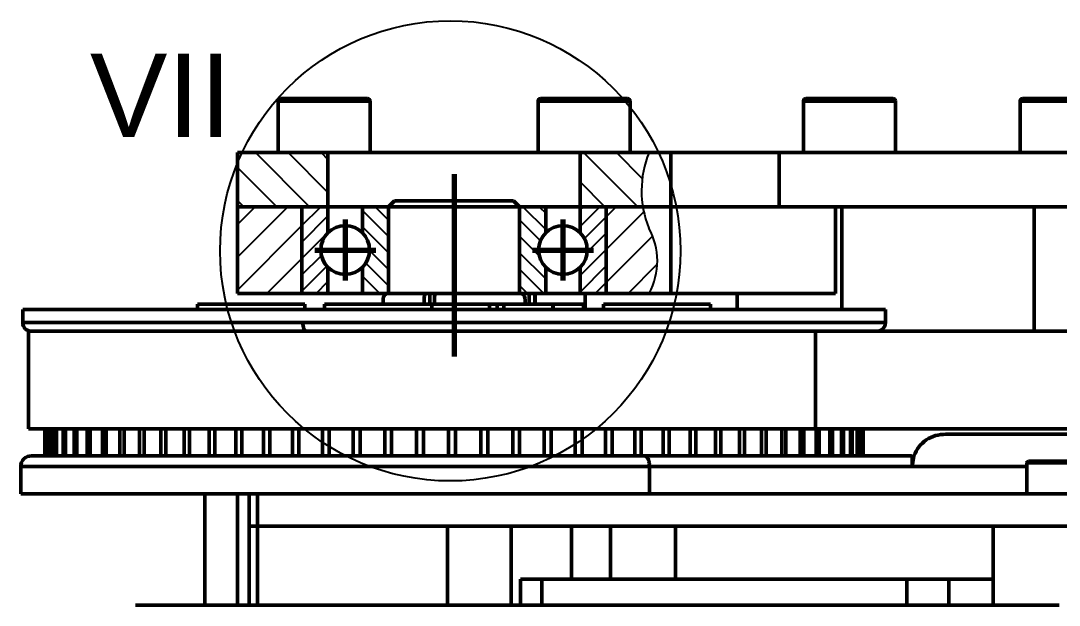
# Model space of a CAD drawing. Header units: millimetres. Extents: x -253 to 12701, y 1223 to 2077.
# Drawn here: x -136.5 to -42.7, y 1584.1 to 1636.8 of the extents above; entities that cross this region are included whole.
import ezdxf

# ---------------------------------------------------------------- set-up
doc = ezdxf.new("R2010")
doc.units = ezdxf.units.MM
doc.linetypes.add('ACAD_ISO02W100', pattern=[15, 12, -3])
doc.linetypes.add('CENTER', pattern=[50.8, 31.75, -6.35, 6.35, -6.35])
for name, color, linetype, lineweight in [('0.7mm', 7, 'Continuous', 70), ('NET DAM', 7, 'Continuous', 50), ('Net Duc', 7, 'ACAD_ISO02W100', 70), ('NET MANH', 10, 'Continuous', 25)]:
    doc.layers.add(name, color=color, linetype=linetype, lineweight=lineweight)
doc.styles.get("Standard").update_dxf_attribs({"font": 'arial.ttf'})

msp = doc.modelspace()

# ---------------------------------------------------------------- hatches: boundary and pattern name
at = {"layer": 'NET MANH', "transparency": 33554687}
h = msp.add_hatch(dxfattribs=at)
h.set_pattern_fill('ANSI31', color=256, scale=0.66, angle=90)
h.set_pattern_definition([(135, (-4147.632, -672.724), (-1.4817423, -1.4817423), [])])
h.paths.add_polyline_path([(-114.942, 1624.928), (-116.897, 1624.928), (-116.897, 1620.039), (-114.942, 1620.039), (-108.724, 1620.039), (-108.724, 1624.928)])
h.paths.add_polyline_path([(-80.3, 1620.039, -0.138117), (-79.742, 1624.928), (-85.959, 1624.928), (-85.959, 1620.039)])
h = msp.add_hatch(dxfattribs=at)
h.set_pattern_fill('ANSI31', color=256, scale=0.66)
h.set_pattern_definition([(45, (-4147.632, -672.724), (-1.4817423, 1.4817423), [])])
h.paths.add_polyline_path([(-116.897, 1612.217), (-114.942, 1612.217), (-111.079, 1612.217), (-111.079, 1620.039), (-114.942, 1620.039), (-116.897, 1620.039)])
h.paths.add_polyline_path([(-79.37, 1617.258, -0.081307), (-80.3, 1620.039), (-83.604, 1620.039), (-83.604, 1612.217), (-79.742, 1612.217, 0.218081)])
h = msp.add_hatch(dxfattribs=at)
h.set_pattern_fill('ANSI31', color=256, scale=0.33)
h.set_pattern_definition([(45, (-4147.632, -672.724), (-0.74087113, 0.74087113), [])])
h.paths.add_polyline_path([(-108.724, 1620.039), (-111.079, 1620.039), (-111.079, 1612.217), (-108.724, 1612.217), (-108.724, 1614.573, -0.198912), (-109.368, 1616.128, -0.198912), (-108.724, 1617.684)])
h.paths.add_polyline_path([(-83.604, 1620.039), (-85.959, 1620.039), (-85.959, 1617.684, -0.198912), (-85.315, 1616.128, -0.198912), (-85.959, 1614.573), (-85.959, 1612.217), (-83.604, 1612.217)])
h = msp.add_hatch(dxfattribs=at)
h.set_pattern_fill('ANSI31', color=256, scale=0.33, angle=90)
h.set_pattern_definition([(135, (-4147.632, -672.724), (-0.74087113, -0.74087113), [])])
h.paths.add_polyline_path([(-103.257, 1620.039), (-105.613, 1620.039), (-105.613, 1617.684, -0.198912), (-104.968, 1616.128, -0.198912), (-105.613, 1614.573), (-105.613, 1612.217), (-103.257, 1612.217)])
h.paths.add_polyline_path([(-89.071, 1620.039), (-91.426, 1620.039), (-91.426, 1612.217), (-89.071, 1612.217), (-89.071, 1614.573, -0.198912), (-89.715, 1616.128, -0.198912), (-89.071, 1617.684)])

# ---------------------------------------------------------------- linework, layer by layer
at = {"layer": 'NET DAM', "color": 7}
for p, q in [((-113.231, 1629.573), (-113.231, 1624.928)), ((-112.986, 1629.817), (-108.759, 1629.817)), ((-108.759, 1629.817), (-105.164, 1629.817)), ((-104.919, 1624.928), (-104.919, 1629.573)), ((-89.764, 1629.573), (-89.764, 1624.928)), ((-89.519, 1629.817), (-85.293, 1629.817)), ((-85.293, 1629.817), (-81.697, 1629.817)), ((-81.453, 1624.928), (-81.453, 1629.573)), ((-65.808, 1629.573), (-65.808, 1624.928)), ((-65.564, 1629.817), (-61.337, 1629.817)), ((-61.337, 1629.817), (-57.742, 1629.817)), ((-57.497, 1624.928), (-57.497, 1629.573)), ((-46.253, 1629.573), (-46.253, 1624.928)), ((-46.008, 1629.817), (-41.781, 1629.817)), ((-116.897, 1624.928), (-116.897, 1620.039)), ((-114.942, 1624.928), (-116.897, 1624.928)), ((-79.742, 1624.928), (-114.942, 1624.928)), ((-77.786, 1624.928), (-79.742, 1624.928)), ((-77.786, 1620.039), (-77.786, 1624.928)), ((-77.786, 1624.928), (-68.008, 1624.928)), ((-68.008, 1624.928), (-68.008, 1620.039)), ((28.792, 1624.928), (-68.008, 1624.928)), ((-116.897, 1620.039), (-114.942, 1620.039)), ((-116.897, 1620.039), (-116.897, 1612.217)), ((-79.742, 1620.039), (-114.942, 1620.039)), ((-79.742, 1620.039), (-77.786, 1620.039)), ((-68.008, 1620.039), (-77.786, 1620.039)), ((-77.786, 1620.039), (-77.786, 1612.217)), ((28.792, 1620.039), (-68.008, 1620.039)), ((-68.008, 1620.039), (-62.907, 1620.039)), ((-62.907, 1620.039), (-62.907, 1612.217)), ((-62.346, 1620.039), (-62.346, 1610.75)), ((-44.977, 1620.039), (-62.346, 1620.039)), ((-44.977, 1608.795), (-44.977, 1620.039)), ((-114.942, 1612.217), (-116.897, 1612.217)), ((-79.742, 1612.217), (-114.942, 1612.217)), ((-103.746, 1611.728), (-103.746, 1611.239)), ((-100.038, 1611.239), (-100.038, 1611.728)), ((-99.522, 1612.217), (-99.522, 1611.239)), ((-99.122, 1611.728), (-99.122, 1611.239)), ((-90.937, 1611.239), (-90.937, 1611.728)), ((-90.572, 1611.239), (-90.572, 1612.217)), ((-90.008, 1612.217), (-90.008, 1611.239)), ((-85.519, 1612.217), (-85.519, 1610.75)), ((-77.786, 1612.217), (-79.742, 1612.217)), ((-77.786, 1612.217), (-62.907, 1612.217)), ((-71.776, 1612.217), (-71.776, 1610.75)), ((-136.273, 1610.75), (-136.273, 1609.577)), ((-136.273, 1610.75), (-58.41, 1610.75)), ((-120.497, 1611.239), (-120.497, 1610.75)), ((-120.497, 1611.239), (-110.817, 1611.239)), ((-110.817, 1610.75), (-110.817, 1611.239)), ((-109.036, 1611.239), (-109.036, 1610.75)), ((-109.036, 1611.239), (-99.356, 1611.239)), ((-99.356, 1610.75), (-99.356, 1611.239)), ((-99.356, 1611.239), (-94.139, 1611.239)), ((-94.139, 1611.239), (-93.453, 1611.239)), ((-93.453, 1611.239), (-92.849, 1611.239)), ((-92.849, 1611.239), (-88.422, 1611.239)), ((-88.422, 1611.239), (-88.385, 1611.239)), ((-88.422, 1611.239), (-85.647, 1611.239)), ((-88.385, 1610.75), (-88.385, 1611.239)), ((-85.647, 1610.75), (-85.647, 1611.239)), ((-83.867, 1611.239), (-83.867, 1610.75)), ((-83.867, 1611.239), (-74.187, 1611.239)), ((-74.187, 1610.75), (-74.187, 1611.239)), ((-58.41, 1609.577), (-58.41, 1610.75)), ((-135.758, 1608.795), (-64.728, 1608.795)), ((-135.758, 1608.795), (-135.758, 1599.995)), ((-64.728, 1608.795), (-64.728, 1599.995)), ((-64.728, 1608.795), (-31.509, 1608.795)), ((-135.758, 1599.995), (-64.728, 1599.995)), ((-134.269, 1599.995), (-134.269, 1597.55)), ((-134.268, 1597.55), (-134.268, 1599.995)), ((-134.252, 1597.55), (-134.252, 1599.995)), ((-134.215, 1597.55), (-134.215, 1599.995)), ((-134.19, 1597.55), (-134.19, 1599.995)), ((-134.021, 1597.55), (-134.021, 1599.995)), ((-133.945, 1597.55), (-133.945, 1599.995)), ((-133.717, 1597.55), (-133.717, 1599.995)), ((-133.656, 1597.55), (-133.656, 1599.995)), ((-133.36, 1597.55), (-133.36, 1599.995)), ((-133.359, 1597.55), (-133.359, 1599.995)), ((-133.214, 1597.55), (-133.214, 1599.995)), ((-132.616, 1597.55), (-132.616, 1599.995)), ((-132.609, 1597.55), (-132.609, 1599.995)), ((-132.416, 1597.55), (-132.416, 1599.995)), ((-131.642, 1597.55), (-131.642, 1599.995)), ((-131.402, 1597.55), (-131.402, 1599.995)), ((-130.463, 1597.55), (-130.463, 1599.995)), ((-130.178, 1597.55), (-130.178, 1599.995)), ((-129.08, 1597.55), (-129.08, 1599.995)), ((-128.751, 1597.55), (-128.751, 1599.995)), ((-127.501, 1597.55), (-127.501, 1599.995)), ((-127.131, 1597.55), (-127.131, 1599.995)), ((-125.736, 1597.55), (-125.736, 1599.995)), ((-125.327, 1597.55), (-125.327, 1599.995)), ((-123.797, 1597.55), (-123.797, 1599.995)), ((-123.351, 1597.55), (-123.351, 1599.995)), ((-121.694, 1597.55), (-121.694, 1599.995)), ((-121.214, 1597.55), (-121.214, 1599.995)), ((-119.441, 1597.55), (-119.441, 1599.995)), ((-118.93, 1597.55), (-118.93, 1599.995)), ((-117.051, 1597.55), (-117.051, 1599.995)), ((-116.513, 1597.55), (-116.513, 1599.995)), ((-114.541, 1597.55), (-114.541, 1599.995)), ((-113.977, 1597.55), (-113.977, 1599.995)), ((-111.924, 1597.55), (-111.924, 1599.995)), ((-111.34, 1597.55), (-111.34, 1599.995)), ((-109.217, 1597.55), (-109.217, 1599.995)), ((-108.615, 1597.55), (-108.615, 1599.995)), ((-106.437, 1597.55), (-106.437, 1599.995)), ((-105.822, 1597.55), (-105.822, 1599.995)), ((-103.601, 1597.55), (-103.601, 1599.995)), ((-102.976, 1597.55), (-102.976, 1599.995)), ((-100.726, 1597.55), (-100.726, 1599.995)), ((-100.095, 1597.55), (-100.095, 1599.995)), ((-97.831, 1597.55), (-97.831, 1599.995)), ((-97.197, 1597.55), (-97.197, 1599.995)), ((-94.932, 1597.55), (-94.932, 1599.995)), ((-94.301, 1597.55), (-94.301, 1599.995)), ((-92.049, 1597.55), (-92.049, 1599.995)), ((-91.423, 1597.55), (-91.423, 1599.995)), ((-89.198, 1597.55), (-89.198, 1599.995)), ((-88.581, 1597.55), (-88.581, 1599.995)), ((-86.397, 1597.55), (-86.397, 1599.995)), ((-85.793, 1597.55), (-85.793, 1599.995)), ((-83.664, 1597.55), (-83.664, 1599.995)), ((-83.077, 1597.55), (-83.077, 1599.995)), ((-81.015, 1597.55), (-81.015, 1599.995)), ((-80.449, 1597.55), (-80.449, 1599.995)), ((-78.466, 1597.55), (-78.466, 1599.995)), ((-77.925, 1597.55), (-77.925, 1599.995)), ((-76.034, 1597.55), (-76.034, 1599.995)), ((-75.52, 1597.55), (-75.52, 1599.995)), ((-73.734, 1597.55), (-73.734, 1599.995)), ((-73.25, 1597.55), (-73.25, 1599.995)), ((-71.579, 1597.55), (-71.579, 1599.995)), ((-71.129, 1597.55), (-71.129, 1599.995)), ((-69.582, 1597.55), (-69.582, 1599.995)), ((-69.169, 1597.55), (-69.169, 1599.995)), ((-67.757, 1597.55), (-67.757, 1599.995)), ((-67.383, 1597.55), (-67.383, 1599.995)), ((-66.115, 1597.55), (-66.115, 1599.995)), ((-65.781, 1597.55), (-65.781, 1599.995)), ((-64.728, 1599.995), (-31.509, 1599.995)), ((-64.664, 1597.55), (-64.664, 1599.995)), ((-64.374, 1597.55), (-64.374, 1599.995)), ((-63.416, 1597.55), (-63.416, 1599.995)), ((-63.171, 1597.55), (-63.171, 1599.995)), ((-62.376, 1597.55), (-62.376, 1599.995)), ((-62.178, 1597.55), (-62.178, 1599.995)), ((-61.552, 1597.55), (-61.552, 1599.995)), ((-61.402, 1597.55), (-61.402, 1599.995)), ((-61.4, 1597.55), (-61.4, 1599.995)), ((-60.949, 1597.55), (-60.949, 1599.995)), ((-60.847, 1597.55), (-60.847, 1599.995)), ((-60.57, 1597.55), (-60.57, 1599.995)), ((-60.517, 1597.55), (-60.517, 1599.995)), ((-60.435, 1597.55), (-60.435, 1599.995)), ((-60.418, 1597.55), (-60.418, 1599.995)), ((-60.415, 1597.55), (-60.415, 1599.995)), ((-80.141, 1597.55), (-135.475, 1597.55)), ((-56.006, 1596.573), (-55.835, 1597.55)), ((-136.453, 1596.573), (-136.453, 1594.128)), ((-79.7, 1596.573), (-79.7, 1594.128)), ((-45.647, 1596.915), (-45.647, 1594.128)), ((-45.501, 1597.062), (-43.849, 1597.062)), ((-43.849, 1597.062), (-40.416, 1597.062)), ((-136.453, 1594.128), (-79.7, 1594.128)), ((-119.831, 1594.128), (-119.831, 1584.06)), ((-116.897, 1584.061), (-116.897, 1594.128)), ((-115.843, 1594.128), (-115.843, 1591.195)), ((-115.096, 1591.195), (-115.096, 1594.128)), ((-79.7, 1594.128), (-76.947, 1594.128)), ((-9.955, 1594.128), (-76.947, 1594.128)), ((-115.843, 1591.195), (-115.843, 1584.061)), ((-115.096, 1591.195), (-115.843, 1591.195)), ((-17.138, 1591.195), (-115.096, 1591.195)), ((-97.937, 1584.061), (-97.937, 1591.195)), ((-92.176, 1584.061), (-92.176, 1591.195)), ((-86.744, 1586.404), (-86.744, 1591.195)), ((-83.214, 1591.195), (-83.214, 1586.404)), ((-77.348, 1586.404), (-77.348, 1591.195)), ((-48.678, 1584.061), (-48.678, 1591.195)), ((-91.334, 1586.404), (-91.334, 1584.061)), ((-89.429, 1586.404), (-91.334, 1586.404)), ((-89.429, 1586.404), (-56.462, 1586.404)), ((-52.686, 1586.404), (-56.462, 1586.404)), ((-52.686, 1586.404), (-48.678, 1586.404)), ((-112.131, 1584.061), (-74.002, 1584.061)), ((-42.716, 1584.061), (-74.002, 1584.061))]:
    msp.add_line(p, q, dxfattribs=at)
at = {"layer": 'NET DAM', "color": 8}
for p, q in [((-108.739, 1629.573), (-113.231, 1629.573)), ((-104.919, 1629.573), (-108.739, 1629.573)), ((-85.273, 1629.573), (-89.764, 1629.573)), ((-81.453, 1629.573), (-85.273, 1629.573)), ((-61.317, 1629.573), (-65.808, 1629.573)), ((-57.497, 1629.573), (-61.317, 1629.573)), ((-41.762, 1629.573), (-46.253, 1629.573)), ((-90.061, 1611.239), (-90.061, 1612.217)), ((-94.139, 1611.239), (-94.139, 1610.75)), ((-93.453, 1611.239), (-93.453, 1610.75)), ((-92.849, 1611.239), (-92.849, 1610.75)), ((-88.422, 1611.239), (-88.422, 1610.75)), ((-110.987, 1609.577), (-136.273, 1609.577)), ((-58.41, 1609.577), (-110.987, 1609.577)), ((-136.453, 1596.573), (-79.7, 1596.573)), ((-43.901, 1596.915), (-45.647, 1596.915)), ((-40.269, 1596.915), (-43.901, 1596.915)), ((-115.096, 1584.061), (-115.096, 1591.195)), ((-89.429, 1584.061), (-89.429, 1586.404)), ((-56.462, 1586.404), (-56.462, 1584.061)), ((-52.686, 1584.061), (-52.686, 1586.404))]:
    msp.add_line(p, q, dxfattribs=at)
at = {"layer": 'NET DAM'}
for p, q in [((-108.724, 1620.039), (-108.724, 1624.928)), ((-85.959, 1620.039), (-85.959, 1624.928)), ((-111.079, 1612.217), (-111.079, 1620.039)), ((-108.724, 1617.684), (-108.724, 1620.039)), ((-105.613, 1617.684), (-105.613, 1620.039)), ((-103.257, 1620.039), (-102.713, 1620.584)), ((-103.257, 1612.217), (-103.257, 1620.039)), ((-91.971, 1620.584), (-102.713, 1620.584)), ((-91.426, 1620.039), (-91.971, 1620.584)), ((-91.426, 1612.217), (-91.426, 1620.039)), ((-89.071, 1617.684), (-89.071, 1620.039)), ((-85.959, 1617.684), (-85.959, 1620.039)), ((-83.604, 1612.217), (-83.604, 1620.039)), ((-108.724, 1612.217), (-108.724, 1614.573)), ((-105.613, 1612.217), (-105.613, 1614.573)), ((-89.071, 1612.217), (-89.071, 1614.573)), ((-85.959, 1612.217), (-85.959, 1614.573)), ((-103.257, 1612.217), (-111.079, 1612.217)), ((-83.604, 1612.217), (-91.426, 1612.217)), ((-56.006, 1596.573), (-45.647, 1596.573))]:
    msp.add_line(p, q, dxfattribs=at)
at = {"layer": 'NET DAM', "color": 7, "flags": 128}
for points in [[(-110.713, 1608.795), (-110.766, 1608.81), (-110.818, 1608.854), (-110.865, 1608.927), (-110.907, 1609.024), (-110.941, 1609.143), (-110.966, 1609.278), (-110.982, 1609.425), (-110.987, 1609.577)], [(-126.091, 1584.057), (-126.072, 1584.057), (-125.837, 1584.058), (-125.344, 1584.058), (-124.6, 1584.059), (-123.62, 1584.059), (-122.422, 1584.06), (-121.028, 1584.06), (-119.464, 1584.06), (-117.76, 1584.061), (-115.947, 1584.061), (-114.059, 1584.061), (-112.131, 1584.061)]]:
    msp.add_lwpolyline(points, dxfattribs=at)
at = {"layer": 'NET DAM'}
for centre in [(-107.168, 1616.128), (-87.515, 1616.128)]:
    msp.add_circle(centre, 2.2, dxfattribs=at)
at = {"layer": 'NET DAM', "color": 7}
for centre, radius, start, end in [((-112.986, 1629.573), 0.244, 90, 180), ((-105.164, 1629.573), 0.244, 0, 90), ((-89.519, 1629.573), 0.244, 90, 180), ((-81.697, 1629.573), 0.244, 0, 90), ((-65.564, 1629.573), 0.244, 90, 180), ((-57.742, 1629.573), 0.244, 0, 90), ((-46.008, 1629.573), 0.244, 90, 180), ((-103.257, 1611.728), 0.489, 90, 180), ((-91.426, 1611.728), 0.489, 0, 90), ((-135.491, 1609.577), 0.782, 180, 270), ((-59.192, 1609.577), 0.782, 270, 0), ((-135.475, 1596.573), 0.978, 90, 180), ((-45.501, 1596.915), 0.147, 90, 180)]:
    msp.add_arc(centre, radius, start, end, dxfattribs=at)
for points, knots in [([(-100.038, 1611.728), (-100.036, 1611.784), (-100.032, 1611.9), (-100.004, 1612.032), (-99.971, 1612.12), (-99.94, 1612.173), (-99.904, 1612.21), (-99.879, 1612.215), (-99.866, 1612.217)], [0, 0, 0, 0, 0.216443, 0.45472, 0.582706, 0.716246, 0.855344, 1, 1, 1, 1]), ([(-98.95, 1612.217), (-98.963, 1612.215), (-98.988, 1612.21), (-99.024, 1612.173), (-99.054, 1612.12), (-99.087, 1612.032), (-99.116, 1611.9), (-99.12, 1611.784), (-99.122, 1611.728)], [0, 0, 0, 0, 0.1446555, 0.2837539, 0.4172944, 0.5452797, 0.7835573, 1, 1, 1, 1]), ([(-52.966, 1599.506), (-53.274, 1599.481), (-53.891, 1599.432), (-54.729, 1599.025), (-55.435, 1598.4), (-55.699, 1597.839), (-55.835, 1597.55)], [0, 0, 0, 0, 0.249174, 0.500394, 0.742887, 1, 1, 1, 1]), ([(-52.966, 1599.506), (-51.785, 1599.506), (-49.424, 1599.506), (-45.861, 1599.506), (-42.547, 1599.506), (-39.244, 1599.506), (-35.768, 1599.506), (-33.233, 1599.506), (-31.852, 1599.506)], [0, 0, 0, 0, 0.164418, 0.328594, 0.500763, 0.634533, 0.800933, 1, 1, 1, 1]), ([(-56.057, 1597.55), (-58.386, 1597.55), (-63.043, 1597.55), (-69.433, 1597.55), (-75.167, 1597.55), (-78.483, 1597.55), (-80.141, 1597.55)], [0, 0, 0, 0, 0.279957, 0.559935, 0.779974, 1, 1, 1, 1]), ([(-56.006, 1596.573), (-56.004, 1596.703), (-56, 1596.961), (-55.989, 1597.232), (-55.99, 1597.396), (-56, 1597.486), (-56.021, 1597.541), (-56.045, 1597.547), (-56.057, 1597.55)], [0, 0, 0, 0, 0.250946, 0.499017, 0.627129, 0.749685, 0.872143, 1, 1, 1, 1])]:
    msp.add_open_spline(points, degree=3, knots=knots, dxfattribs=at)
for points in [[(-79.7, 1596.573), (-79.707, 1596.701), (-79.72, 1596.957), (-79.822, 1597.28), (-79.968, 1597.506), (-80.083, 1597.536), (-80.141, 1597.55)], [(-79.7, 1596.573), (-77.843, 1596.573), (-74.129, 1596.573), (-68.206, 1596.573), (-62.141, 1596.573), (-58.051, 1596.573), (-56.006, 1596.573)]]:
    msp.add_open_spline(points, degree=3, dxfattribs=at)
at = {"layer": 'Net Duc', "linetype": 'CENTER'}
msp.add_line((-97.342, 1622.981), (-97.342, 1606.517), dxfattribs=at)
at = {"layer": 'Net Duc'}
for p, q in [((-107.168, 1618.878), (-107.168, 1613.378)), ((-87.515, 1618.878), (-87.515, 1613.378)), ((-109.918, 1616.128), (-104.418, 1616.128)), ((-90.265, 1616.128), (-84.765, 1616.128))]:
    msp.add_line(p, q, dxfattribs=at)
at = {"layer": 'NET MANH'}
msp.add_circle((-97.684, 1616.058), 20.779, dxfattribs=at)
for centre, radius, start, end in [((-71.341, 1621.492), 9.077, 157.75356, 201.85765), ((-85.06, 1615.144), 6.07, 331.17335, 29.27612)]:
    msp.add_arc(centre, radius, start, end, dxfattribs=at)

# ---------------------------------------------------------------- texts
at = {"layer": '0.7mm', "insert": (-137.706, 1633.853), "char_height": 7.5, "attachment_point": 1}
msp.add_mtext_dynamic_manual_height_columns('\\pxi-3,l4,t4;VII', width=79.0274, gutter_width=17.5, heights=[0], dxfattribs=at)

doc.saveas('drawing.dxf')
